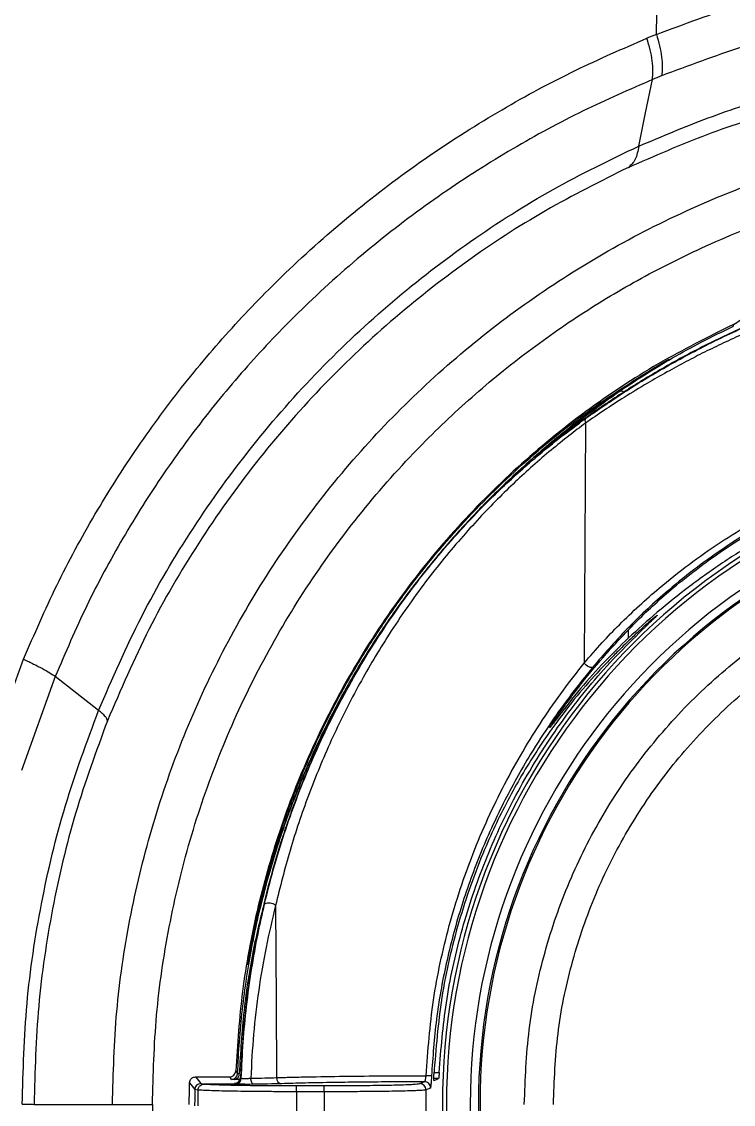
# Model space of a CAD drawing. Extents: x -50 to 17, y -20 to 123.
# Drawn here: x -45.55 to -42.06, y 36.8 to 42.12 of the extents above; entities that cross this region are included whole.
import ezdxf

# ---------------------------------------------------------------- set-up
doc = ezdxf.new("R2010")
doc.units = 0
doc.header["$MEASUREMENT"] = 0
doc.layers.add('GEOMETRY', color=2, linetype='Continuous', lineweight=25)

# ---------------------------------------------------------------- blocks, each defined once
blk = doc.blocks.new('2026 FREEFLOW AZURE')
at = {"layer": 'GEOMETRY'}
for p, q in [((-25.9883, -35.0678), (-25.8963, -30.4749)), ((-25.9884, -35.0758), (-26.0353, -35.0948)), ((-25.9884, -35.0758), (-25.9883, -35.0678)), ((-26.3367, -36.9845), (-26.3435, -38.1629)), ((-26.1271, -38.0023), (-26.1268, -38.0405)), ((-29.2737, -38.6265), (-29.0978, -38.1441)), ((-28.942, -38.2288), (-29.1073, -38.6912)), ((-28.7293, -38.3952), (-28.942, -38.2288)), ((-26.4769, -38.4253), (-26.4767, -38.4341)), ((-27.9781, -39.6218), (-27.9766, -39.621)), ((-27.081, -40.173), (-27.0559, -40.173)), ((-28.2524, -40.1948), (-28.0854, -40.1948)), ((-28.0581, -40.2302), (-28.2104, -40.2302)), ((-28.0339, -40.2084), (-28.0609, -40.2078)), ((-27.7568, -40.2679), (-27.7568, -40.2378)), ((-27.7568, -40.2378), (-27.6207, -40.2378)), ((-27.6207, -40.2679), (-27.6207, -40.2378)), ((-27.0588, -40.2029), (-27.0824, -40.2029)), ((-28.2413, -40.2596), (-28.2566, -40.2572)), ((-27.6207, -40.2679), (-27.7568, -40.2679)), ((-29.0463, -40.3297), (-28.6614, -40.3297))]:
    blk.add_line(p, q, dxfattribs=at)
at = {"layer": 'GEOMETRY', "flags": 128}
for points in [[(-26.0752, -35.6246), (-26.0418, -35.4612), (-26.0084, -35.2978)], [(-25.6105, -36.5092), (-25.6105, -36.5043), (-25.6106, -36.5005)], [(-26.3011, -38.1828), (-26.3045, -38.1847), (-26.3092, -38.1852), (-26.3148, -38.1843), (-26.321, -38.1819), (-26.3274, -38.1784), (-26.3335, -38.1738), (-26.339, -38.1685), (-26.3435, -38.1629)], [(-27.8598, -39.3533), (-27.8572, -39.8266), (-27.8552, -40.1985)], [(-28.0555, -40.166), (-28.0502, -40.1728), (-28.0461, -40.1781)], [(-28.2524, -40.1948), (-28.238, -40.2132), (-28.2267, -40.2277)], [(-28.0761, -40.207), (-28.0813, -40.2002), (-28.0854, -40.1948)], [(-28.0581, -40.2302), (-28.0599, -40.2279), (-28.0613, -40.2261)], [(-28.0313, -40.1971), (-28.0295, -40.1994), (-28.0281, -40.2012)], [(-27.9649, -40.2313), (-27.9681, -40.2306), (-27.9712, -40.2289), (-27.974, -40.2261), (-27.9765, -40.2224), (-27.9786, -40.2179), (-27.9801, -40.2128), (-27.9811, -40.2072), (-27.9815, -40.2015)], [(-27.151, -40.2281), (-27.1386, -40.223), (-27.1289, -40.2189)], [(-27.0816, -40.2122), (-27.0688, -40.207), (-27.0588, -40.2029)], [(-27.0989, -40.2497), (-27.1113, -40.2548), (-27.1211, -40.2588)]]:
    blk.add_lwpolyline(points, dxfattribs=at)
at = {"layer": 'GEOMETRY'}
for centre, radius, start, end in [((-26.1629, -36.8472), 0.0196, 46.8303, 111.7364), ((-26.3188, -36.974), 0.0208, 139.9416, 210.56), ((-23.8392, -40.3296), 3.201, 101.9069, 258.093), ((-23.8392, -40.3295), 3.181, 102.0011, 257.9989), ((-23.8392, -40.3295), 3.064, 102.4665, 257.5334), ((-23.8392, -40.3293), 3.024, 102.6741, 257.3258), ((-23.8392, -40.3273), 3.016, 103.1791, 256.8208), ((-27.8923, -39.3919), 0.0504, 49.9704, 115.5286), ((-28.0761, -40.177), 0.03, 270.0221, 357.8799), ((-28.0658, -40.1808), 0.0275, 280.3671, 5.8184), ((-27.1515, -41.0046), 0.8161, 85.943, 87.8316), ((-16.5728, -31.1259), 14.8288, 217.84642, 218.00847), ((-28.2266, -40.2577), 0.03, 90.0226, 178.9507), ((-28.0613, -40.1961), 0.03, 270.0222, 358.0801), ((-28.0581, -40.2002), 0.03, 270.0222, 358.1231), ((-27.827, -40.2003), 0.0282, 176.4418, 263.6381), ((-27.1511, -40.2581), 0.03, 358.6806, 89.8889), ((-27.1289, -40.2489), 0.03, 358.5445, 89.8887), ((-23.8392, -40.3363), 4.4181, 178.9739, 180), ((-23.8392, -40.3368), 4.4027, 178.9952, 180), ((-23.8392, -40.3384), 3.9182, 178.9687, 181.0312), ((-23.8392, -40.3384), 3.7821, 178.9316, 181.0683), ((-23.8392, -40.3364), 3.2828, 178.6457, 181.3542)]:
    blk.add_arc(centre, radius, start, end, dxfattribs=at)
for points, knots in [([(0, -78.9807), (-0.2, -78.9806), (-1.2, -78.9802), (-3.8001, -78.9706), (-7.8002, -78.9311), (-12.2829, -78.85), (-16.448, -78.7432), (-20.2955, -78.617), (-23.1801, -78.4946), (-25.1028, -78.4087), (-25.9062, -78.3706), (-26.5502, -78.3109), (-27.0326, -78.2324), (-27.5088, -78.1229), (-28.0194, -77.9636), (-28.5584, -77.7443), (-29.1196, -77.4599), (-29.6551, -77.1295), (-30.1606, -76.7561), (-30.6321, -76.3407), (-31.0676, -75.8869), (-31.4641, -75.3985), (-31.7943, -74.9136), (-32.0654, -74.4413), (-32.2868, -73.9889), (-32.4781, -73.5224), (-32.6376, -73.0447), (-32.772, -72.5285), (-32.8702, -71.9733), (-32.9456, -71.1863), (-33.0009, -70.2008), (-33.0534, -69.0184), (-33.0915, -67.8353), (-33.171, -65.4701), (-33.2841, -61.9227), (-33.3842, -57.1916), (-33.4538, -52.46), (-33.4941, -47.728), (-33.5123, -42.9959), (-33.5152, -37.7511), (-33.5017, -31.9936), (-33.4541, -26.4051), (-33.3783, -21.4986), (-33.2967, -17.7475), (-33.2045, -14.4704), (-33.1115, -11.6671), (-33.0234, -9.6084), (-32.9688, -8.2933), (-32.9388, -7.7222), (-32.8886, -7.1485), (-32.7978, -6.5752), (-32.66, -6.0074), (-32.4856, -5.4765), (-32.2819, -4.9834), (-32.0573, -4.5269), (-31.8027, -4.0858), (-31.5196, -3.6631), (-31.2086, -3.2613), (-30.87, -2.8823), (-30.5058, -2.5264), (-30.118, -2.1956), (-29.7093, -1.8918), (-29.2828, -1.6181), (-28.8398, -1.3749), (-28.3823, -1.1622), (-27.9107, -0.9813), (-27.4282, -0.8346), (-26.908, -0.7182), (-26.3509, -0.642), (-25.7605, -0.5973), (-25.1687, -0.5733), (-23.2063, -0.4943), (-19.8745, -0.3423), (-15.9539, -0.2243), (-12.033, -0.1268), (-8.1115, -0.0549), (-3.8389, -0.0078), (-1.135, -0.0023), (0, 0)], [0, 0, 0, 0, 0.0043698, 0.0218491, 0.056809, 0.091769, 0.1198046, 0.1478403, 0.1758752, 0.1828844, 0.189893, 0.1934458, 0.1970065, 0.2005644, 0.2041136, 0.2086796, 0.2132619, 0.2178446, 0.222411, 0.2269761, 0.2315574, 0.2361388, 0.2407038, 0.2443597, 0.2480279, 0.2517, 0.2553674, 0.2590225, 0.2633453, 0.2676701, 0.2762888, 0.2849086, 0.2935298, 0.3021503, 0.3366129, 0.3710757, 0.4055387, 0.4400022, 0.4744661, 0.5089296, 0.5545948, 0.6002598, 0.6310333, 0.6618067, 0.6822341, 0.7026616, 0.7230888, 0.7272545, 0.73142, 0.7355829, 0.7398316, 0.7440869, 0.7483354, 0.7520285, 0.7557342, 0.7594436, 0.7631483, 0.7668405, 0.7705359, 0.7742442, 0.7779569, 0.7816651, 0.7853605, 0.7890218, 0.7926972, 0.7963758, 0.800048, 0.8037066, 0.8080106, 0.8123205, 0.8166378, 0.8209518, 0.8552299, 0.8895082, 0.9066462, 0.9409236, 0.9752009, 1, 1, 1, 1]), ([(0, -78.7726), (-1.424, -78.769), (-4.2759, -78.762), (-8.5576, -78.7097), (-12.8432, -78.6294), (-17.295, -78.5116), (-21.0157, -78.3798), (-23.4132, -78.2765), (-24.3106, -78.2354), (-24.6052, -78.2217), (-24.9025, -78.2077), (-25.2182, -78.1926), (-25.619, -78.1726), (-26.0846, -78.1465), (-26.6157, -78.0981), (-27.1381, -78.0038), (-27.6568, -77.8657), (-28.1617, -77.6853), (-28.6498, -77.4682), (-29.121, -77.2173), (-29.5724, -76.9317), (-30.0027, -76.6129), (-30.4084, -76.2631), (-30.7873, -75.8843), (-31.1373, -75.4786), (-31.4564, -75.0481), (-31.7432, -74.5948), (-31.9949, -74.1217), (-32.2158, -73.6246), (-32.4034, -73.1052), (-32.5509, -72.5636), (-32.6557, -72.0114), (-32.7135, -71.457), (-32.748, -70.899), (-32.7793, -70.2344), (-32.8133, -69.462), (-32.8498, -68.5875), (-32.9034, -67.2216), (-32.9688, -65.3629), (-33.0581, -62.4001), (-33.1438, -58.8258), (-33.2141, -54.7839), (-33.2608, -50.8844), (-33.289, -47.1273), (-33.303, -43.3671), (-33.3064, -39.2589), (-33.3023, -34.8112), (-33.2789, -30.0251), (-33.2303, -25.2473), (-33.1548, -20.6608), (-33.0516, -16.2679), (-32.9546, -13.1601), (-32.8794, -11.1464), (-32.8429, -10.2227), (-32.803, -9.2862), (-32.7689, -8.4977), (-32.7349, -7.8595), (-32.7014, -7.3806), (-32.6431, -6.9014), (-32.5507, -6.4237), (-32.4255, -5.9535), (-32.2626, -5.477), (-32.0603, -4.9973), (-31.8179, -4.5173), (-31.5404, -4.0579), (-31.2302, -3.6207), (-30.8885, -3.2077), (-30.5176, -2.8211), (-30.1192, -2.463), (-29.6954, -2.1351), (-29.2484, -1.8393), (-28.7809, -1.5777), (-28.2957, -1.351), (-27.7877, -1.1569), (-27.2564, -1.0037), (-26.7105, -0.8956), (-26.1548, -0.838), (-25.5911, -0.8063), (-25.0233, -0.7786), (-24.2111, -0.7404), (-23.1541, -0.6928), (-20.7157, -0.5902), (-17.2809, -0.4688), (-12.852, -0.3514), (-8.5617, -0.271), (-4.2771, -0.2187), (-1.4242, -0.2116), (0, -0.2081)], [0, 0, 0, 0, 0.0312612, 0.0626079, 0.0940026, 0.1253571, 0.1603734, 0.175733, 0.1780362, 0.1800961, 0.182206, 0.1845704, 0.1870343, 0.1910167, 0.194808, 0.198734, 0.202655, 0.2065789, 0.2104903, 0.2143719, 0.2182889, 0.2222045, 0.2261203, 0.2300375, 0.2339549, 0.2378723, 0.2417901, 0.2457194, 0.2496274, 0.2537222, 0.2578306, 0.2619383, 0.2660447, 0.2700593, 0.2742093, 0.2806511, 0.2870319, 0.2934253, 0.3106591, 0.3278617, 0.3584975, 0.3891462, 0.4166064, 0.44411, 0.4716281, 0.4991549, 0.5342961, 0.5692692, 0.6042247, 0.639188, 0.669971, 0.7006873, 0.7074453, 0.7142101, 0.7209811, 0.7280224, 0.7315366, 0.7350115, 0.7385579, 0.7421283, 0.7456836, 0.7492314, 0.7531737, 0.7571044, 0.7610247, 0.7649455, 0.7688635, 0.7727804, 0.7766967, 0.7806133, 0.7845309, 0.7884546, 0.7923614, 0.796278, 0.8003826, 0.8044848, 0.8084773, 0.8126362, 0.8168791, 0.8209563, 0.8304858, 0.8401077, 0.8745332, 0.9059355, 0.9373691, 0.9687354, 1, 1, 1, 1]), ([(0, -78.5134), (-1.424, -78.5098), (-4.2756, -78.5028), (-8.5562, -78.4505), (-12.8399, -78.3702), (-16.052, -78.2851), (-18.1908, -78.2173), (-19.2584, -78.1811), (-20.3254, -78.1425), (-21.3916, -78.1015), (-22.4567, -78.058), (-23.5117, -78.0126), (-24.5581, -77.9645), (-25.4274, -77.9239), (-26.12, -77.8847), (-26.6364, -77.8331), (-27.1406, -77.7371), (-27.6375, -77.5996), (-28.122, -77.4213), (-28.5918, -77.2077), (-29.0455, -76.9607), (-29.4792, -76.6808), (-29.8916, -76.3692), (-30.2799, -76.028), (-30.6419, -75.659), (-30.976, -75.2646), (-31.2799, -74.8462), (-31.5521, -74.406), (-31.7916, -73.9467), (-32.0003, -73.4642), (-32.1768, -72.9605), (-32.3135, -72.4362), (-32.4093, -71.9018), (-32.4609, -71.3556), (-32.4935, -70.8015), (-32.5161, -70.3089), (-32.5345, -69.8978), (-32.5493, -69.5599), (-32.564, -69.217), (-32.5791, -68.8544), (-32.5944, -68.4808), (-32.6092, -68.1063), (-32.6492, -67.0731), (-32.7089, -65.3806), (-32.7984, -62.4159), (-32.8843, -58.8381), (-32.962, -54.3773), (-33.0148, -49.643), (-33.0421, -44.6345), (-33.0473, -40.0288), (-33.0442, -35.8268), (-33.0308, -32.0202), (-33.0028, -28.2033), (-32.9573, -24.379), (-32.8978, -20.8952), (-32.8278, -17.7523), (-32.7518, -14.9518), (-32.6827, -12.8379), (-32.63, -11.4088), (-32.601, -10.6621), (-32.5707, -9.9165), (-32.5377, -9.154), (-32.5083, -8.4809), (-32.4777, -7.8989), (-32.4451, -7.4273), (-32.39, -6.961), (-32.302, -6.5), (-32.1826, -6.0461), (-32.0266, -5.5864), (-31.8331, -5.1237), (-31.6007, -4.6612), (-31.335, -4.2178), (-31.0372, -3.7954), (-30.7088, -3.3961), (-30.352, -3.022), (-29.9686, -2.6751), (-29.5605, -2.3578), (-29.1302, -2.0711), (-28.6793, -1.8171), (-28.2111, -1.597), (-27.7216, -1.4085), (-27.2114, -1.2598), (-26.6848, -1.1542), (-26.1425, -1.0969), (-25.5885, -1.0658), (-25.0275, -1.0383), (-24.2175, -1.0002), (-23.1571, -0.9523), (-21.4985, -0.8826), (-19.4927, -0.8063), (-16.4967, -0.7073), (-12.8515, -0.6107), (-8.5617, -0.5302), (-4.2772, -0.4779), (-1.4242, -0.4709), (0, -0.4673)], [0, 0, 0, 0, 0.031448, 0.062976, 0.094543, 0.126068, 0.133937, 0.1418, 0.14966, 0.157515, 0.165366, 0.1732, 0.180838, 0.188498, 0.19242, 0.196157, 0.199951, 0.203738, 0.207532, 0.21134, 0.215126, 0.218929, 0.22273, 0.226531, 0.230334, 0.234136, 0.237937, 0.241744, 0.245555, 0.249366, 0.253345, 0.25733, 0.261319, 0.265321, 0.26944, 0.273577, 0.276209, 0.27853, 0.281045, 0.283789, 0.286545, 0.289303, 0.292066, 0.30938, 0.326703, 0.357571, 0.388416, 0.425233, 0.462131, 0.499028, 0.526948, 0.554931, 0.583095, 0.611244, 0.639395, 0.660044, 0.68067, 0.701266, 0.706754, 0.712254, 0.717768, 0.723234, 0.729109, 0.732647, 0.736104, 0.739548, 0.74301, 0.746461, 0.749906, 0.753722, 0.757527, 0.761327, 0.765128, 0.76893, 0.772733, 0.776535, 0.780338, 0.78414, 0.787945, 0.791757, 0.795555, 0.799518, 0.803479, 0.807398, 0.811551, 0.815731, 0.819802, 0.829461, 0.839173, 0.856464, 0.87379, 0.905374, 0.936993, 0.968546, 1, 1, 1, 1]), ([(0, -77.5952), (-1.4223, -77.5916), (-4.2703, -77.5846), (-8.5452, -77.5324), (-12.8224, -77.4522), (-16.08, -77.3659), (-18.3167, -77.2945), (-19.5347, -77.2526), (-20.752, -77.2076), (-21.9685, -77.1594), (-23.185, -77.108), (-24.3995, -77.0528), (-25.3775, -77.0073), (-26.0974, -76.9661), (-26.5583, -76.9152), (-26.9909, -76.8278), (-27.4146, -76.7053), (-27.8312, -76.5467), (-28.238, -76.3571), (-28.6313, -76.1374), (-29.006, -75.8898), (-29.3616, -75.615), (-29.6959, -75.3148), (-30.0073, -74.9906), (-30.2938, -74.6444), (-30.554, -74.278), (-30.7869, -73.8926), (-30.9906, -73.489), (-31.1763, -73.0491), (-31.3342, -72.5727), (-31.4541, -72.0597), (-31.5184, -71.6002), (-31.5495, -71.1948), (-31.5712, -70.8442), (-31.589, -70.4835), (-31.6033, -70.1671), (-31.6149, -69.908), (-31.6236, -69.7111), (-31.6319, -69.5227), (-31.6405, -69.3228), (-31.6498, -69.1013), (-31.6724, -68.5592), (-31.722, -67.3109), (-31.7909, -65.3602), (-31.8804, -62.3971), (-31.9663, -58.8196), (-32.0324, -55.0279), (-32.0748, -51.6341), (-32.1012, -48.6346), (-32.1179, -45.6313), (-32.1263, -42.6275), (-32.1284, -39.585), (-32.1266, -36.502), (-32.1181, -33.358), (-32.1003, -30.1922), (-32.0714, -27.0066), (-32.0297, -23.8208), (-31.9681, -20.2966), (-31.8784, -16.4368), (-31.7841, -13.3929), (-31.7146, -11.5017), (-31.6858, -10.7561), (-31.6555, -10.0087), (-31.6222, -9.2362), (-31.5926, -8.558), (-31.5625, -7.9784), (-31.5325, -7.5358), (-31.4842, -7.1162), (-31.4085, -6.7154), (-31.3059, -6.3216), (-31.1711, -5.9219), (-31.0032, -5.5194), (-30.8026, -5.1167), (-30.5726, -4.7314), (-30.3149, -4.3639), (-30.0304, -4.0162), (-29.721, -3.6903), (-29.3882, -3.388), (-29.0341, -3.1111), (-28.6608, -2.8614), (-28.2686, -2.6393), (-27.8619, -2.4472), (-27.4595, -2.2913), (-27.0657, -2.1729), (-26.6806, -2.0879), (-26.2769, -2.03), (-25.8437, -2.0001), (-25.3842, -1.9746), (-24.9112, -1.9522), (-24.1583, -1.9166), (-23.1262, -1.8701), (-20.6878, -1.7674), (-17.2587, -1.6461), (-12.8366, -1.5288), (-8.552, -1.4484), (-4.2725, -1.3961), (-1.4226, -1.3891), (0, -1.3855)], [0, 0, 0, 0, 0.032093, 0.064261, 0.096463, 0.128618, 0.13779, 0.146955, 0.156117, 0.165275, 0.174426, 0.18359, 0.192706, 0.196519, 0.199858, 0.20316, 0.206462, 0.2098, 0.213209, 0.216579, 0.219956, 0.223333, 0.22671, 0.230087, 0.233464, 0.23684, 0.240219, 0.243616, 0.247032, 0.250984, 0.254925, 0.258903, 0.261438, 0.264099, 0.266829, 0.269587, 0.271245, 0.272681, 0.274034, 0.2755, 0.277196, 0.279036, 0.287742, 0.305384, 0.323079, 0.35463, 0.386128, 0.408646, 0.431211, 0.453811, 0.476413, 0.498988, 0.522461, 0.545976, 0.569927, 0.593895, 0.617858, 0.641816, 0.673426, 0.704971, 0.71053, 0.716126, 0.721808, 0.727407, 0.733573, 0.737125, 0.740502, 0.743582, 0.74665, 0.749697, 0.752757, 0.756159, 0.759531, 0.7629, 0.766273, 0.76965, 0.773027, 0.776405, 0.779783, 0.78316, 0.786531, 0.789943, 0.7933, 0.796261, 0.799211, 0.80219, 0.805455, 0.809005, 0.812573, 0.816141, 0.826012, 0.835886, 0.871208, 0.903432, 0.935697, 0.967901, 1, 1, 1, 1]), ([(-25.9884, -35.0758), (-25.8524, -35.0253), (-25.5811, -34.9243), (-25.1659, -34.8166), (-24.7486, -34.7406), (-24.3302, -34.6984), (-23.9133, -34.6892), (-23.5, -34.704), (-23.091, -34.7394), (-22.6061, -34.8041), (-22.0499, -34.9108), (-21.4278, -35.069), (-20.8185, -35.2557), (-20.2198, -35.4635), (-19.8285, -35.6101), (-19.6326, -35.6835)], [0, 0, 0, 0, 0.06302, 0.125784, 0.188502, 0.251242, 0.313839, 0.376363, 0.438768, 0.501069, 0.600678, 0.700154, 0.799859, 0.899835, 1, 1, 1, 1]), ([(-19.7491, -35.8812), (-19.9441, -35.8081), (-20.3328, -35.6623), (-20.9265, -35.4562), (-21.5285, -35.2717), (-22.1412, -35.116), (-22.6876, -35.0114), (-23.1626, -34.9485), (-23.5621, -34.9145), (-23.9642, -34.9009), (-24.3676, -34.9109), (-24.771, -34.9529), (-25.1727, -35.0274), (-25.5718, -35.1324), (-25.8326, -35.2303), (-25.9632, -35.2793)], [0, 0, 0, 0, 0.101757, 0.202932, 0.303504, 0.403553, 0.503424, 0.565769, 0.628108, 0.690414, 0.752417, 0.814321, 0.876159, 0.937982, 1, 1, 1, 1]), ([(-25.9884, -35.0758), (-25.9827, -35.0948), (-25.9714, -35.1328), (-25.9621, -35.1873), (-25.9584, -35.2378), (-25.9616, -35.2655), (-25.9632, -35.2793)], [0, 0, 0, 0, 0.25, 0.5, 0.75, 1, 1, 1, 1]), ([(-29.0978, -38.1441), (-29.0451, -38.0223), (-28.9397, -37.7787), (-28.7507, -37.4316), (-28.5409, -37.1006), (-28.31, -36.7887), (-28.0608, -36.497), (-27.7778, -36.2088), (-27.4606, -35.9307), (-27.1106, -35.6695), (-26.7527, -35.4434), (-26.3949, -35.2504), (-26.1532, -35.1458), (-26.0353, -35.0948)], [0, 0, 0, 0, 0.086197, 0.172291, 0.258242, 0.344001, 0.429502, 0.514663, 0.616162, 0.716304, 0.814399, 0.909493, 1, 1, 1, 1]), ([(-26.0085, -35.2977), (-26.007, -35.2839), (-26.004, -35.2562), (-26.0081, -35.2059), (-26.0179, -35.1516), (-26.0295, -35.1137), (-26.0353, -35.0948)], [0, 0, 0, 0, 0.25, 0.5, 0.75, 1, 1, 1, 1]), ([(-26.0085, -35.2977), (-26.1221, -35.3473), (-26.3551, -35.4488), (-26.6995, -35.636), (-27.0438, -35.8545), (-27.3799, -36.1066), (-27.6841, -36.3744), (-27.955, -36.6515), (-28.1931, -36.9315), (-28.4133, -37.2305), (-28.613, -37.5473), (-28.7925, -37.8794), (-28.8922, -38.1123), (-28.942, -38.2288)], [0, 0, 0, 0, 0.091115, 0.186738, 0.285239, 0.385638, 0.48723, 0.572334, 0.65766, 0.743132, 0.828696, 0.914322, 1, 1, 1, 1]), ([(-26.1262, -35.7288), (-25.9977, -35.6726), (-25.7403, -35.5601), (-25.343, -35.4339), (-24.9399, -35.3396), (-24.533, -35.2772), (-24.2608, -35.2636), (-24.1248, -35.2568)], [0, 0, 0, 0, 0.1995397, 0.3994855, 0.5991723, 0.7997192, 1, 1, 1, 1]), ([(-26.0752, -35.6246), (-25.9622, -35.5768), (-25.7359, -35.4811), (-25.3886, -35.3685), (-25.1536, -35.3135), (-25.0363, -35.2861)], [0, 0, 0, 0, 0.333199, 0.666919, 1, 1, 1, 1]), ([(-25.9632, -35.2793), (-25.9707, -35.2824), (-25.9858, -35.2885), (-26.0009, -35.2947), (-26.0084, -35.2978)], [0, 0, 0, 0, 0.499984, 1, 1, 1, 1]), ([(-28.6614, -40.3297), (-28.6573, -40.1775), (-28.6489, -39.8732), (-28.5818, -39.4208), (-28.4753, -38.9765), (-28.3265, -38.5444), (-28.1377, -38.1283), (-27.9104, -37.7319), (-27.6467, -37.3587), (-27.3488, -37.0121), (-27.0195, -36.6952), (-26.6617, -36.4109), (-26.2786, -36.1616), (-25.8737, -35.9497), (-25.4507, -35.7769), (-25.0131, -35.6456), (-24.5653, -35.5532), (-24.2619, -35.5277), (-24.1103, -35.515)], [0, 0, 0, 0, 0.062508, 0.125012, 0.187512, 0.250007, 0.312501, 0.374995, 0.437494, 0.499997, 0.562504, 0.625013, 0.687518, 0.750018, 0.812514, 0.875008, 0.937503, 1, 1, 1, 1]), ([(-28.7293, -38.3952), (-28.6617, -38.2398), (-28.5266, -37.9293), (-28.2695, -37.4954), (-27.977, -37.0898), (-27.6485, -36.7178), (-27.2896, -36.3821), (-26.9045, -36.0863), (-26.4995, -35.8287), (-26.2167, -35.6926), (-26.0753, -35.6245)], [0, 0, 0, 0, 0.124653, 0.249156, 0.373777, 0.498647, 0.623886, 0.749184, 0.874576, 1, 1, 1, 1]), ([(-26.0752, -35.6246), (-26.0798, -35.6481), (-26.089, -35.6951), (-26.1138, -35.7176), (-26.1262, -35.7288)], [0, 0, 0, 0, 0.499968, 1, 1, 1, 1]), ([(-28.4649, -40.3297), (-28.4609, -40.1836), (-28.4529, -39.8914), (-28.3883, -39.4573), (-28.2861, -39.0311), (-28.1433, -38.6167), (-27.9624, -38.2176), (-27.7443, -37.8377), (-27.4914, -37.4799), (-27.2229, -37.1676), (-26.9479, -36.8981), (-26.6738, -36.6685), (-26.3851, -36.4623), (-26.0836, -36.2799), (-25.7498, -36.1112), (-25.3809, -35.9617), (-24.9699, -35.8383), (-24.5417, -35.7486), (-24.2465, -35.7237), (-24.0992, -35.7113)], [0, 0, 0, 0, 0.062571, 0.125095, 0.187593, 0.250088, 0.312564, 0.375022, 0.437465, 0.499975, 0.551161, 0.60226, 0.652971, 0.702998, 0.75304, 0.813045, 0.873222, 0.936714, 1, 1, 1, 1]), ([(-26.1262, -35.7288), (-26.2629, -35.797), (-26.5361, -35.9332), (-26.927, -36.1883), (-27.2983, -36.4797), (-27.6443, -36.8091), (-27.9609, -37.173), (-28.2427, -37.5692), (-28.4905, -37.9925), (-28.6207, -38.2949), (-28.6859, -38.4463)], [0, 0, 0, 0, 0.125695, 0.251159, 0.376443, 0.501622, 0.626432, 0.750988, 0.87542, 1, 1, 1, 1]), ([(-26.3347, -36.9606), (-26.2738, -36.9182), (-26.1525, -36.8336), (-25.9433, -36.7069), (-25.7187, -36.5869), (-25.48, -36.477), (-25.2344, -36.3813), (-24.99, -36.3023), (-24.7548, -36.2401), (-24.618, -36.2124), (-24.5497, -36.1986)], [0, 0, 0, 0, 0.125679, 0.250401, 0.375573, 0.500293, 0.625558, 0.750126, 0.875243, 1, 1, 1, 1]), ([(-24.5248, -36.228), (-24.5706, -36.2369), (-24.6614, -36.2546), (-24.813, -36.2899), (-24.9711, -36.3321), (-25.1346, -36.3822), (-25.3008, -36.4401), (-25.4437, -36.496), (-25.5632, -36.5472), (-25.6583, -36.5906), (-25.752, -36.6359), (-25.8448, -36.6835), (-25.9388, -36.7344), (-26.0409, -36.793), (-26.1441, -36.8559), (-26.2457, -36.9217), (-26.3063, -36.9636), (-26.3367, -36.9845)], [0, 0, 0, 0, 0.083992, 0.166802, 0.249894, 0.332773, 0.41556, 0.499717, 0.548273, 0.598608, 0.647843, 0.697091, 0.74963, 0.805338, 0.874327, 0.937162, 1, 1, 1, 1]), ([(-24.5964, -36.2057), (-24.661, -36.2195), (-24.7905, -36.2472), (-25.0125, -36.3075), (-25.2427, -36.3829), (-25.4738, -36.473), (-25.6988, -36.5756), (-25.9107, -36.6867), (-26.1081, -36.8034), (-26.2223, -36.8803), (-26.2795, -36.9188)], [0, 0, 0, 0, 0.125312, 0.250889, 0.375194, 0.500597, 0.62496, 0.750182, 0.874953, 1, 1, 1, 1]), ([(-25.6106, -36.5005), (-25.5987, -36.4938), (-25.575, -36.4805), (-25.548, -36.4494), (-25.5291, -36.4127), (-25.5255, -36.3857), (-25.5238, -36.3722)], [0, 0, 0, 0, 0.249566, 0.499546, 0.749671, 1, 1, 1, 1]), ([(-25.6106, -36.5005), (-25.735, -36.5624), (-25.9866, -36.6876), (-26.3415, -36.9243), (-26.6779, -37.1979), (-26.9878, -37.5096), (-27.2655, -37.8543), (-27.5016, -38.2199), (-27.6946, -38.5988), (-27.8453, -38.9839), (-27.9557, -39.3767), (-28.0295, -39.7713), (-28.0469, -40.0354), (-28.0555, -40.166)], [0, 0, 0, 0, 0.0898722, 0.1818218, 0.2754387, 0.3702628, 0.4657961, 0.561518, 0.6514737, 0.7406952, 0.8287702, 0.9153185, 1, 1, 1, 1]), ([(-26.1701, -36.829), (-26.1296, -36.8017), (-26.0485, -36.7472), (-25.9115, -36.6648), (-25.7661, -36.5843), (-25.6624, -36.5343), (-25.6105, -36.5092)], [0, 0, 0, 0, 0.251043, 0.501732, 0.750216, 1, 1, 1, 1]), ([(-25.9974, -36.7109), (-25.9901, -36.7066), (-25.9755, -36.6979), (-25.9548, -36.6861), (-25.9375, -36.6765), (-25.9282, -36.6717), (-25.9252, -36.6704), (-25.9254, -36.6708), (-25.9279, -36.6726), (-25.9341, -36.6765), (-25.9462, -36.6838), (-25.9592, -36.6916), (-25.9657, -36.6955)], [0, 0, 0, 0, 0.125385, 0.25058, 0.375683, 0.50068, 0.563444, 0.626123, 0.687937, 0.751091, 0.875341, 1, 1, 1, 1]), ([(-27.931, -39.3228), (-27.9081, -39.2366), (-27.8631, -39.0673), (-27.7772, -38.8239), (-27.6818, -38.5947), (-27.5771, -38.38), (-27.4655, -38.1799), (-27.3485, -37.9941), (-27.1828, -37.7585), (-26.9561, -37.4834), (-26.6549, -37.1865), (-26.337, -36.9262), (-26.1094, -36.7819), (-25.9974, -36.7109)], [0, 0, 0, 0, 0.080189, 0.157498, 0.231929, 0.30348, 0.372151, 0.437943, 0.500854, 0.631228, 0.757877, 0.880801, 1, 1, 1, 1]), ([(-25.9657, -36.6955), (-26.0177, -36.7274), (-26.1105, -36.7843), (-26.1918, -36.8412), (-26.2276, -36.8663)], [0, 0, 0, 0, 0.559801, 1, 1, 1, 1]), ([(-26.2276, -36.8663), (-26.2597, -36.8894), (-26.3241, -36.9359), (-26.4258, -37.0145), (-26.528, -37.0981), (-26.6306, -37.1872), (-26.7332, -37.2821), (-26.8504, -37.3978), (-26.9815, -37.5381), (-27.1199, -37.7017), (-27.2505, -37.8728), (-27.3568, -38.0275), (-27.4436, -38.1656), (-27.5142, -38.2864), (-27.5802, -38.4083), (-27.6415, -38.531), (-27.6988, -38.6554), (-27.7547, -38.788), (-27.8099, -38.933), (-27.8628, -39.0901), (-27.9095, -39.2498), (-27.9496, -39.4091), (-27.9708, -39.5144), (-27.9815, -39.5677)], [0, 0, 0, 0, 0.041607, 0.083381, 0.125408, 0.165842, 0.207575, 0.25083, 0.311798, 0.376312, 0.438816, 0.501289, 0.542612, 0.58433, 0.62671, 0.66747, 0.708495, 0.751041, 0.798619, 0.850264, 0.902642, 0.950733, 1, 1, 1, 1]), ([(-26.2795, -36.9188), (-26.3264, -36.9521), (-26.4103, -37.0114), (-26.4991, -37.0831), (-26.5382, -37.1146)], [0, 0, 0, 0, 0.559719, 1, 1, 1, 1]), ([(-27.914, -39.3464), (-27.8996, -39.2884), (-27.8708, -39.1727), (-27.8183, -39.0017), (-27.7589, -38.8327), (-27.6919, -38.6655), (-27.617, -38.4999), (-27.5334, -38.3346), (-27.4424, -38.1733), (-27.3436, -38.0153), (-27.238, -37.8622), (-27.1226, -37.7101), (-27.0003, -37.564), (-26.8847, -37.4383), (-26.7813, -37.3344), (-26.6907, -37.249), (-26.5855, -37.1557), (-26.4644, -37.0559), (-26.378, -36.9924), (-26.3347, -36.9606)], [0, 0, 0, 0, 0.062575, 0.124933, 0.187168, 0.249389, 0.311725, 0.374339, 0.438643, 0.499309, 0.561512, 0.623902, 0.688294, 0.749302, 0.792581, 0.834312, 0.874715, 0.937241, 1, 1, 1, 1]), ([(-26.3367, -36.9845), (-26.3637, -37.0048), (-26.4186, -37.046), (-26.5061, -37.1168), (-26.5945, -37.1926), (-26.683, -37.2735), (-26.7707, -37.3588), (-26.8605, -37.4519), (-26.9519, -37.5532), (-27.0441, -37.6631), (-27.1358, -37.7808), (-27.2263, -37.9063), (-27.3363, -38.0722), (-27.4608, -38.2838), (-27.5897, -38.5424), (-27.7003, -38.8105), (-27.792, -39.0807), (-27.8374, -39.2629), (-27.8598, -39.3533)], [0, 0, 0, 0, 0.040669, 0.082403, 0.12534, 0.165735, 0.207505, 0.250729, 0.296756, 0.344712, 0.394659, 0.446652, 0.500737, 0.59651, 0.697829, 0.800361, 0.900927, 1, 1, 1, 1]), ([(-26.5382, -37.1146), (-26.5514, -37.1256), (-26.5714, -37.1421), (-26.5865, -37.1542), (-26.5899, -37.1564), (-26.5841, -37.1505), (-26.5671, -37.1351), (-26.547, -37.1178), (-26.5337, -37.1064)], [0, 0, 0, 0, 0.249655, 0.37534, 0.500544, 0.625817, 0.751339, 1, 1, 1, 1]), ([(-26.3435, -38.1629), (-26.3144, -38.1294), (-26.2595, -38.066), (-26.1687, -37.9717), (-26.0754, -37.8822), (-25.9623, -37.7825), (-25.8309, -37.6781), (-25.6774, -37.5703), (-25.5158, -37.4707), (-25.3475, -37.3807), (-25.1743, -37.3013), (-25.0156, -37.2399), (-24.8735, -37.1933), (-24.7498, -37.1588), (-24.63, -37.1306), (-24.5568, -37.1172), (-24.5197, -37.1105)], [0, 0, 0, 0, 0.0661864, 0.1249122, 0.189232, 0.2494133, 0.3342771, 0.4172326, 0.4992877, 0.5835149, 0.6665526, 0.7495954, 0.8117569, 0.8744788, 0.9363121, 1, 1, 1, 1]), ([(-24.5332, -37.1399), (-24.5689, -37.1466), (-24.64, -37.1597), (-24.7561, -37.1877), (-24.8768, -37.2221), (-25.0011, -37.2638), (-25.1277, -37.3128), (-25.2538, -37.3685), (-25.3794, -37.4311), (-25.5146, -37.5066), (-25.6584, -37.5975), (-25.807, -37.7043), (-25.9692, -37.8367), (-26.1394, -37.9961), (-26.2471, -38.1205), (-26.3011, -38.1828)], [0, 0, 0, 0, 0.0631152, 0.1255262, 0.1876676, 0.2504205, 0.3123451, 0.3754122, 0.437326, 0.5008081, 0.5830648, 0.6663962, 0.7506896, 0.8751325, 1, 1, 1, 1]), ([(-26.2355, -38.1174), (-26.1856, -38.0626), (-26.0855, -37.9527), (-25.9284, -37.8103), (-25.779, -37.6912), (-25.6428, -37.5946), (-25.4993, -37.5043), (-25.3501, -37.4219), (-25.197, -37.3486), (-25.0562, -37.2908), (-24.9305, -37.2463), (-24.8203, -37.2125), (-24.7141, -37.1843), (-24.6488, -37.1704), (-24.6161, -37.1635)], [0, 0, 0, 0, 0.1241316, 0.2493545, 0.3330263, 0.4164083, 0.4992155, 0.5830431, 0.6663667, 0.7494575, 0.8120099, 0.8738959, 0.9370746, 1, 1, 1, 1]), ([(-24.7255, -37.2181), (-24.781, -37.237), (-24.8644, -37.2652), (-24.9879, -37.3134), (-25.1147, -37.3665), (-25.2779, -37.4429), (-25.4706, -37.5476), (-25.6554, -37.6631), (-25.8277, -37.7859), (-25.9876, -37.9136), (-26.0804, -37.9982), (-26.1268, -38.0405)], [0, 0, 0, 0, 0.124801, 0.187256, 0.250387, 0.37562, 0.501157, 0.625061, 0.75002, 0.874928, 1, 1, 1, 1]), ([(-26.6376, -40.3297), (-26.6329, -40.2074), (-26.6237, -39.963), (-26.5492, -39.6027), (-26.4318, -39.255), (-26.2692, -38.9258), (-26.0653, -38.6208), (-25.8234, -38.3451), (-25.5476, -38.1032), (-25.2425, -37.8993), (-24.9133, -37.7369), (-24.5655, -37.6189), (-24.2051, -37.5472), (-23.8384, -37.5233), (-23.4717, -37.5474), (-23.1115, -37.6192), (-22.764, -37.7374), (-22.435, -37.8998), (-22.1302, -38.1036), (-21.8546, -38.3454), (-21.6128, -38.6211), (-21.409, -38.926), (-21.2465, -39.2551), (-21.1291, -39.6027), (-21.0546, -39.963), (-21.0454, -40.2074), (-21.0407, -40.3297)], [0, 0, 0, 0, 0.041718, 0.08342, 0.125098, 0.166754, 0.208396, 0.25003, 0.291666, 0.333311, 0.374975, 0.416661, 0.458369, 0.50009, 0.541802, 0.583492, 0.625154, 0.666792, 0.708413, 0.750027, 0.791642, 0.833268, 0.874913, 0.916584, 0.958282, 1, 1, 1, 1]), ([(-26.4948, -40.3297), (-26.4904, -40.2138), (-26.4817, -39.9826), (-26.4117, -39.6429), (-26.301, -39.3136), (-26.1469, -39.0004), (-25.9524, -38.7088), (-25.7222, -38.4465), (-25.4599, -38.2164), (-25.1687, -38.0221), (-24.8556, -37.8681), (-24.5261, -37.7567), (-24.1859, -37.6893), (-23.8676, -37.6684), (-23.5779, -37.6826), (-23.3197, -37.721), (-23.0664, -37.7845), (-22.8422, -37.865), (-22.6465, -37.9544), (-22.473, -38.0495), (-22.2983, -38.1632), (-22.1246, -38.2975), (-21.9291, -38.4774), (-21.7264, -38.7084), (-21.5329, -38.9978), (-21.3787, -39.3102), (-21.2673, -39.6402), (-21.1968, -39.9821), (-21.188, -40.214), (-21.1835, -40.3297)], [0, 0, 0, 0, 0.0416748, 0.0831307, 0.1242511, 0.1663988, 0.208362, 0.2499881, 0.2916181, 0.3335418, 0.3755861, 0.4168191, 0.4583546, 0.5000038, 0.5312707, 0.5625511, 0.5937754, 0.6250669, 0.6481307, 0.6711406, 0.6961652, 0.7230798, 0.7500376, 0.7916663, 0.8333137, 0.8749619, 0.9166144, 0.9583834, 1, 1, 1, 1]), ([(-26.0067, -37.9454), (-26.019, -37.9562), (-26.0451, -37.9792), (-26.0854, -38.016), (-26.1239, -38.0523), (-26.1644, -38.0915), (-26.2013, -38.1284), (-26.2269, -38.1549), (-26.2378, -38.1661)], [0, 0, 0, 0, 0.148463, 0.315625, 0.501497, 0.640514, 0.84782, 1, 1, 1, 1]), ([(-26.0067, -37.9454), (-26.0032, -37.9424), (-25.9961, -37.9362), (-25.9891, -37.9306), (-25.9858, -37.9283), (-25.9848, -37.9279), (-25.9854, -37.929), (-25.9881, -37.932), (-25.9944, -37.9383), (-26.0041, -37.9477), (-26.015, -37.9579), (-26.0226, -37.965), (-26.0264, -37.9685)], [0, 0, 0, 0, 0.124178, 0.24912, 0.312003, 0.37461, 0.437311, 0.500287, 0.625446, 0.750415, 0.875395, 1, 1, 1, 1]), ([(-27.0559, -40.173), (-27.0467, -40.0587), (-27.0281, -39.8283), (-26.9531, -39.4872), (-26.843, -39.1527), (-26.6936, -38.8261), (-26.5058, -38.5149), (-26.2844, -38.2231), (-26.112, -38.0529), (-26.0264, -37.9685)], [0, 0, 0, 0, 0.137831, 0.277768, 0.419024, 0.560764, 0.708841, 0.855556, 1, 1, 1, 1]), ([(-26.1268, -38.0405), (-26.1659, -38.0783), (-26.2443, -38.1543), (-26.3632, -38.2868), (-26.4387, -38.3847), (-26.4767, -38.4341)], [0, 0, 0, 0, 0.329091, 0.661555, 1, 1, 1, 1]), ([(-26.48, -38.4294), (-26.4384, -38.372), (-26.3579, -38.2607), (-26.2754, -38.1641), (-26.2355, -38.1174)], [0, 0, 0, 0, 0.516522, 1, 1, 1, 1]), ([(-29.0978, -38.1441), (-29.0809, -38.152), (-29.0471, -38.1678), (-29.0037, -38.1903), (-28.9669, -38.2113), (-28.9503, -38.2229), (-28.942, -38.2288)], [0, 0, 0, 0, 0.2500001, 0.5, 0.7499999, 1, 1, 1, 1]), ([(-27.1206, -40.189), (-27.1112, -40.0652), (-27.0924, -39.8168), (-27.0124, -39.4512), (-26.9149, -39.1545), (-26.8177, -38.9252), (-26.736, -38.758), (-26.6459, -38.596), (-26.5488, -38.4411), (-26.4465, -38.2943), (-26.3777, -38.2065), (-26.3435, -38.1629)], [0, 0, 0, 0, 0.165923, 0.333005, 0.499149, 0.582846, 0.666431, 0.749196, 0.833636, 0.917358, 1, 1, 1, 1]), ([(-26.2378, -38.1661), (-26.2752, -38.2065), (-26.3506, -38.2878), (-26.4623, -38.4282), (-26.5862, -38.6041), (-26.7144, -38.82), (-26.8502, -39.1045), (-26.9658, -39.433), (-27.0518, -39.8038), (-27.0719, -40.0566), (-27.082, -40.1826)], [0, 0, 0, 0, 0.082625, 0.165982, 0.249975, 0.375334, 0.499889, 0.665964, 0.833533, 1, 1, 1, 1]), ([(-26.3011, -38.1828), (-26.3358, -38.2258), (-26.405, -38.3115), (-26.5086, -38.4559), (-26.5992, -38.5958), (-26.6769, -38.7292), (-26.741, -38.8503), (-26.8012, -38.9757), (-26.8748, -39.1468), (-26.9538, -39.3678), (-27.0247, -39.6376), (-27.0743, -39.9121), (-27.0872, -40.0975), (-27.0937, -40.1905)], [0, 0, 0, 0, 0.083276, 0.165651, 0.2508, 0.313434, 0.375847, 0.436052, 0.50084, 0.626201, 0.750632, 0.87493, 1, 1, 1, 1]), ([(-27.5735, -38.4023), (-27.5621, -38.3809), (-27.545, -38.3486), (-27.5269, -38.3164), (-27.5192, -38.3032), (-27.5169, -38.2997), (-27.517, -38.3004), (-27.5184, -38.3033), (-27.5239, -38.3141), (-27.5407, -38.346), (-27.5575, -38.3783), (-27.5686, -38.3998)], [0, 0, 0, 0, 0.248704, 0.373823, 0.440417, 0.499471, 0.52908, 0.559157, 0.625207, 0.750412, 1, 1, 1, 1]), ([(-29.1044, -40.3296), (-29.0999, -40.1642), (-29.0909, -39.8335), (-29.0162, -39.3422), (-28.9013, -38.8589), (-28.7867, -38.5499), (-28.7293, -38.3952)], [0, 0, 0, 0, 0.24937, 0.498686, 0.749009, 1, 1, 1, 1]), ([(-28.0461, -40.1781), (-28.0436, -40.126), (-28.0386, -40.0217), (-28.0235, -39.8654), (-28.0031, -39.7108), (-27.9769, -39.5583), (-27.9452, -39.4069), (-27.9017, -39.2321), (-27.8431, -39.0356), (-27.7656, -38.8205), (-27.6771, -38.6088), (-27.6081, -38.4712), (-27.5735, -38.4023)], [0, 0, 0, 0, 0.083018, 0.166452, 0.250975, 0.333152, 0.415851, 0.501384, 0.625754, 0.750086, 0.874714, 1, 1, 1, 1]), ([(-27.5686, -38.3998), (-27.6031, -38.4698), (-27.6719, -38.6094), (-27.7592, -38.8237), (-27.8352, -39.041), (-27.8991, -39.2624), (-27.9512, -39.4886), (-27.9912, -39.7203), (-28.0196, -39.9568), (-28.0274, -40.117), (-28.0313, -40.1971)], [0, 0, 0, 0, 0.12538, 0.250005, 0.374265, 0.498485, 0.623009, 0.748313, 0.874225, 1, 1, 1, 1]), ([(-26.4767, -38.4341), (-26.4807, -38.4395), (-26.4887, -38.4503), (-26.4997, -38.465), (-26.5073, -38.4747), (-26.511, -38.4788), (-26.5121, -38.4795), (-26.5113, -38.4775), (-26.5082, -38.4718), (-26.4988, -38.4569), (-26.4875, -38.4404), (-26.48, -38.4294)], [0, 0, 0, 0, 0.124461, 0.249258, 0.374191, 0.436668, 0.499618, 0.560455, 0.6254, 0.750513, 1, 1, 1, 1]), ([(-28.6859, -38.4463), (-28.7411, -38.5967), (-28.8514, -38.8974), (-28.9615, -39.3678), (-29.0332, -39.8463), (-29.0419, -40.1685), (-29.0463, -40.3297)], [0, 0, 0, 0, 0.25054, 0.500715, 0.750189, 1, 1, 1, 1]), ([(-27.9079, -39.31), (-27.929, -39.3944), (-27.9747, -39.5775), (-28.0193, -39.868), (-28.0321, -40.0748), (-28.0385, -40.178)], [0, 0, 0, 0, 0.299919, 0.6505573, 1, 1, 1, 1]), ([(-27.9863, -39.586), (-27.9811, -39.5574), (-27.9706, -39.4994), (-27.9521, -39.411), (-27.938, -39.352), (-27.931, -39.3228)], [0, 0, 0, 0, 0.3306351, 0.6683382, 1, 1, 1, 1]), ([(-28.0281, -40.2012), (-28.0255, -40.1424), (-28.0204, -40.0246), (-28.0031, -39.8461), (-27.9787, -39.6679), (-27.9485, -39.499), (-27.9249, -39.3946), (-27.914, -39.3464)], [0, 0, 0, 0, 0.201932, 0.404301, 0.615917, 0.822901, 1, 1, 1, 1]), ([(-27.8598, -39.3533), (-27.876, -39.4212), (-27.9083, -39.5564), (-27.9445, -39.7698), (-27.9706, -39.9847), (-27.9779, -40.1294), (-27.9815, -40.2015)], [0, 0, 0, 0, 0.251646, 0.501185, 0.751316, 1, 1, 1, 1]), ([(-27.9849, -39.5857), (-27.9865, -39.5946), (-27.9893, -39.6099), (-27.9927, -39.6286), (-27.9946, -39.6392), (-27.9954, -39.6435), (-27.9956, -39.6439), (-27.9956, -39.6441)], [0, 0, 0, 0, 0.386217, 0.670092, 0.8612, 0.934528, 1, 1, 1, 1]), ([(-27.9956, -39.6441), (-27.9956, -39.6439), (-27.9956, -39.6435), (-27.9951, -39.6393), (-27.9935, -39.6288), (-27.9905, -39.6102), (-27.9878, -39.5949), (-27.9863, -39.586)], [0, 0, 0, 0, 0.065448, 0.138773, 0.329957, 0.61386, 1, 1, 1, 1]), ([(-27.9815, -39.5677), (-27.9821, -39.5711), (-27.9833, -39.5771), (-27.9844, -39.5831), (-27.9849, -39.5857)], [0, 0, 0, 0, 0.5599929, 1, 1, 1, 1]), ([(-28.0854, -40.1948), (-28.0816, -40.1944), (-28.0739, -40.1935), (-28.0642, -40.1869), (-28.0572, -40.1774), (-28.0561, -40.1698), (-28.0555, -40.166)], [0, 0, 0, 0, 0.250022, 0.499878, 0.749291, 1, 1, 1, 1]), ([(-28.0461, -40.1781), (-28.0457, -40.1781), (-28.0449, -40.1782), (-28.0406, -40.1781), (-28.0385, -40.178)], [0, 0, 0, 0, 0.499799, 1, 1, 1, 1]), ([(-27.8552, -40.1985), (-27.832, -40.1978), (-27.7862, -40.1965), (-27.6788, -40.1941), (-27.5277, -40.1917), (-27.3284, -40.1898), (-27.1887, -40.1893), (-27.1206, -40.189)], [0, 0, 0, 0, 0.135062, 0.267288, 0.522821, 0.76706, 1, 1, 1, 1]), ([(-27.1289, -40.2189), (-27.128, -40.2184), (-27.1263, -40.2174), (-27.1239, -40.2105), (-27.1218, -40.2008), (-27.121, -40.1929), (-27.1206, -40.189)], [0, 0, 0, 0, 0.2542963, 0.5057821, 0.7542787, 1, 1, 1, 1]), ([(-27.0937, -40.1905), (-27.0941, -40.1992), (-27.095, -40.2165), (-27.0964, -40.2357), (-27.0978, -40.2473), (-27.0985, -40.2489), (-27.0989, -40.2497)], [0, 0, 0, 0, 0.2794784, 0.5588234, 0.7789086, 1, 1, 1, 1]), ([(-27.0816, -40.2122), (-27.0818, -40.2119), (-27.0822, -40.2111), (-27.0825, -40.2043), (-27.0824, -40.1945), (-27.0821, -40.1866), (-27.082, -40.1826)], [0, 0, 0, 0, 0.250053, 0.499878, 0.7492, 1, 1, 1, 1]), ([(-27.0559, -40.173), (-27.0562, -40.1769), (-27.0566, -40.1846), (-27.0574, -40.1944), (-27.0581, -40.2013), (-27.0586, -40.2023), (-27.0588, -40.2029)], [0, 0, 0, 0, 0.250024, 0.499876, 0.749275, 1, 1, 1, 1]), ([(-28.2837, -40.3297), (-28.2836, -40.31), (-28.2835, -40.2748), (-28.2828, -40.2396), (-28.2824, -40.2241)], [0, 0, 0, 0, 0.56, 1, 1, 1, 1]), ([(-28.2824, -40.2241), (-28.2819, -40.2202), (-28.2808, -40.2125), (-28.2739, -40.2029), (-28.2641, -40.1962), (-28.2563, -40.1953), (-28.2524, -40.1948)], [0, 0, 0, 0, 0.25003, 0.499873, 0.749257, 1, 1, 1, 1]), ([(-28.2413, -40.2596), (-28.2408, -40.2558), (-28.24, -40.2499), (-28.2361, -40.2431), (-28.2308, -40.2371), (-28.2222, -40.2315), (-28.2144, -40.2306), (-28.2104, -40.2302)], [0, 0, 0, 0, 0.242059, 0.370347, 0.500224, 0.749222, 1, 1, 1, 1]), ([(-28.2267, -40.2277), (-28.2255, -40.2282), (-28.2235, -40.229), (-28.2144, -40.2299), (-28.2104, -40.2302)], [0, 0, 0, 0, 0.559721, 1, 1, 1, 1]), ([(-28.2104, -40.2302), (-28.1979, -40.231), (-28.1727, -40.2326), (-28.1032, -40.2346), (-28.0098, -40.2363), (-27.8918, -40.2376), (-27.8018, -40.2377), (-27.7568, -40.2378)], [0, 0, 0, 0, 0.186363, 0.373279, 0.560357, 0.780292, 1, 1, 1, 1]), ([(-28.0609, -40.2078), (-28.0656, -40.2077), (-28.074, -40.2074), (-28.0755, -40.2071), (-28.0761, -40.207)], [0, 0, 0, 0, 0.559809, 1, 1, 1, 1]), ([(-28.0613, -40.2261), (-28.0608, -40.226), (-28.06, -40.2257), (-28.0542, -40.2255), (-28.0516, -40.2254)], [0, 0, 0, 0, 0.5593506, 1, 1, 1, 1]), ([(-27.9649, -40.2313), (-27.9696, -40.2313), (-27.9789, -40.2315), (-27.995, -40.2315), (-28.0111, -40.2315), (-28.0263, -40.2314), (-28.0395, -40.2312), (-28.0497, -40.2309), (-28.0566, -40.2306), (-28.0576, -40.2303), (-28.0581, -40.2302)], [0, 0, 0, 0, 0.124803, 0.249829, 0.374919, 0.499914, 0.624785, 0.749508, 0.87456, 1, 1, 1, 1]), ([(-28.0312, -40.1969), (-28.0314, -40.1991), (-28.0317, -40.2027), (-28.0329, -40.2059), (-28.0334, -40.2072)], [0, 0, 0, 0, 0.61406, 1, 1, 1, 1]), ([(-28.0281, -40.2012), (-28.0279, -40.2014), (-28.0274, -40.2017), (-28.024, -40.2022), (-28.0189, -40.2025), (-28.0123, -40.2026), (-28.0046, -40.2025), (-27.9966, -40.2023), (-27.9885, -40.202), (-27.9839, -40.2017), (-27.9815, -40.2015)], [0, 0, 0, 0, 0.125618, 0.250676, 0.375271, 0.49995, 0.62478, 0.749815, 0.874727, 1, 1, 1, 1]), ([(-27.9815, -40.2015), (-27.9572, -40.2011), (-27.9087, -40.2002), (-27.873, -40.1991), (-27.8552, -40.1985)], [0, 0, 0, 0, 0.501076, 1, 1, 1, 1]), ([(-27.8301, -40.2283), (-27.8516, -40.229), (-27.8901, -40.2301), (-27.942, -40.2309), (-27.9649, -40.2313)], [0, 0, 0, 0, 0.558411, 1, 1, 1, 1]), ([(-27.1289, -40.2189), (-27.1803, -40.2191), (-27.2842, -40.2195), (-27.4336, -40.2207), (-27.581, -40.2226), (-27.7193, -40.2251), (-27.7935, -40.2273), (-27.8301, -40.2283)], [0, 0, 0, 0, 0.183651, 0.371477, 0.561048, 0.78312, 1, 1, 1, 1]), ([(-27.6207, -40.2378), (-27.5761, -40.2377), (-27.4871, -40.2376), (-27.3643, -40.2363), (-27.2569, -40.2343), (-27.1745, -40.2315), (-27.1589, -40.2292), (-27.151, -40.2281)], [0, 0, 0, 0, 0.187564, 0.374241, 0.560712, 0.780345, 1, 1, 1, 1]), ([(-27.7568, -40.2679), (-27.7845, -40.2679), (-27.8398, -40.2677), (-27.9203, -40.2672), (-27.996, -40.2665), (-28.0873, -40.2651), (-28.1625, -40.2634), (-28.2165, -40.2613), (-28.233, -40.2602), (-28.2413, -40.2596)], [0, 0, 0, 0, 0.125917, 0.251287, 0.376112, 0.500391, 0.74516, 0.871421, 1, 1, 1, 1]), ([(-27.1211, -40.2588), (-27.1222, -40.2591), (-27.1245, -40.2597), (-27.1332, -40.2606), (-27.1466, -40.2616), (-27.1662, -40.2625), (-27.1942, -40.2636), (-27.2308, -40.2646), (-27.2766, -40.2655), (-27.3271, -40.2663), (-27.3808, -40.267), (-27.4467, -40.2675), (-27.5264, -40.2679), (-27.5898, -40.2679), (-27.6207, -40.2679)], [0, 0, 0, 0, 0.056581, 0.117115, 0.181602, 0.250042, 0.325644, 0.416287, 0.499864, 0.590956, 0.674198, 0.749587, 0.878287, 1, 1, 1, 1]), ([(-29.1044, -40.3296), (-29.0891, -40.3296), (-29.0584, -40.3296), (-29.0503, -40.3297), (-29.0463, -40.3297)], [0, 0, 0, 0, 0.5, 1, 1, 1, 1]), ([(-28.6614, -40.3297), (-28.6574, -40.3297), (-28.6492, -40.3297), (-28.6033, -40.3297), (-28.5397, -40.3297), (-28.4898, -40.3297), (-28.4649, -40.3297)], [0, 0, 0, 0, 0.25, 0.5, 0.75, 1, 1, 1, 1]), ([(-28.4649, -40.3297), (-28.4609, -40.4758), (-28.4529, -40.768), (-28.3883, -41.2021), (-28.2861, -41.6283), (-28.1433, -42.0427), (-27.9624, -42.4418), (-27.7443, -42.8217), (-27.4914, -43.1795), (-27.2079, -43.5092), (-26.8975, -43.809), (-26.5591, -44.0796), (-26.1928, -44.3202), (-25.8025, -44.5257), (-25.3962, -44.6928), (-24.9751, -44.8201), (-24.5417, -44.9108), (-24.2465, -44.9357), (-24.0992, -44.9481)], [0, 0, 0, 0, 0.062575, 0.1251, 0.187603, 0.250097, 0.312579, 0.375035, 0.437447, 0.499992, 0.561018, 0.622088, 0.685326, 0.748463, 0.810758, 0.873216, 0.936713, 1, 1, 1, 1])]:
    blk.add_open_spline(points, degree=3, knots=knots, dxfattribs=at)
for points in [[(-26.5337, -37.1064), (-26.4712, -37.0552), (-26.3463, -36.9526), (-26.2289, -36.8702), (-26.1701, -36.829)], [(-28.6859, -38.4463), (-28.6877, -38.4397), (-28.6913, -38.4265), (-28.7166, -38.4056), (-28.7293, -38.3952)]]:
    blk.add_open_spline(points, degree=3, dxfattribs=at)

msp = doc.modelspace()

# ---------------------------------------------------------------- block references
msp.add_blockref('2026 FREEFLOW AZURE', (-16.4448, 77.1308))

doc.saveas('drawing.dxf')
